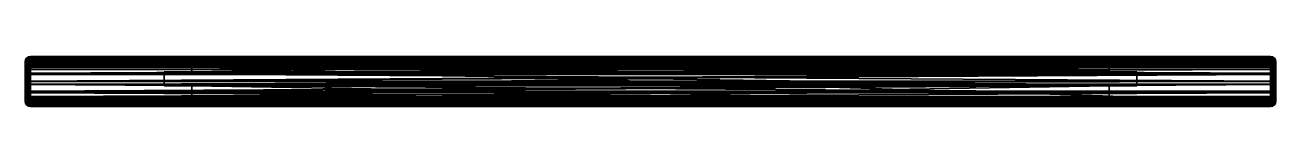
# Model space of a CAD drawing. Header units: centimetres. Extents: x -22.5 to 22.5, y -1.8 to 0.
import ezdxf

# ---------------------------------------------------------------- set-up
doc = ezdxf.new("R2010")
doc.units = ezdxf.units.CM
doc.header["$MEASUREMENT"] = 0
for name, color, linetype in [('CAB_DOOR_FRAMES', 32, 'Continuous'), ('CAB_DOOR_GLASS', 254, 'Continuous'), ('CAB_DOORS', 31, 'Continuous')]:
    doc.layers.add(name, color=color, linetype=linetype)

msp = doc.modelspace()

# ---------------------------------------------------------------- meshes
at = {"layer": 'CAB_DOOR_FRAMES', "color": 32}
mesh = msp.add_polyface(dxfattribs=at)
corners = [(22.441, -0.059, 66.2), (22.377, -0.015, 66.2), (22.441, -0.059, 66.3), (22.377, -0.015, 66.3), (22.461, -0.088, 66.2), (22.474, -0.108, 66.3), (22.485, -0.123, 66.294), (22.485, -0.123, 66.186), (22.494, -0.172, 66.166), (22.5, -0.2, 66.263), (22.5, -0.2, 66.104), (22.5, -0.246, 66.244), (22.5, -0.208, 66.085), (22.5, -0.308, 66.108), (22.5, -0.4, 63.3), (22.5, -0.3, 63.285), (22.5, -0.377, 62.998), (22.5, -0.467, 63.05), (22.5, -0.598, 62.777), (22.5, -0.65, 62.867), (22.5, -0.887, 62.7), (22.5, -0.9, 62.8), (22.5, -1, 62.8), (22.5, -1.013, 62.7), (22.5, -1.25, 62.867), (22.5, -1.302, 62.777), (22.5, -1.433, 63.05), (22.5, -1.523, 62.998), (22.5, -1.5, 63.3), (22.5, -1.6, 63.287), (22.5, -1.6, 63.58), (22.5, -1.5, 63.6), (22.5, -1.559, 63.741), (22.5, -1.6, 63.759), (22.493, -1.635, 63.665), (22.485, -1.677, 63.79), (22.485, -1.677, 63.682), (22.456, -1.72, 63.7), (22.469, -1.7, 63.8), (22.441, -1.741, 63.8), (22.441, -1.741, 63.7), (22.377, -1.785, 63.7), (22.377, -1.785, 63.8), (22.3, -1.8, 63.7), (22.3, -1.8, 63.8), (22.3, 0, 66.2), (22.3, 0, 66.3), (-22.461, -0.088, 66.2), (-22.441, -0.059, 66.2), (-22.377, -0.015, 66.2), (-22.3, 0, 66.2), (-22.494, -0.172, 66.166), (-22.485, -0.123, 66.186), (-22.5, -0.208, 66.085), (-22.5, -0.2, 66.104), (-22.5, -0.3, 63.285), (-22.5, -0.377, 62.998), (-22.5, -0.598, 62.777), (-22.5, -0.887, 62.7), (-22.5, -1.013, 62.7), (-22.5, -1.302, 62.777), (-22.5, -1.523, 62.998), (-22.5, -1.6, 63.287), (-22.5, -1.6, 63.58), (-22.493, -1.635, 63.665), (-22.456, -1.72, 63.7), (-22.485, -1.677, 63.682), (-22.3, -1.8, 63.7), (-22.377, -1.785, 63.7), (-22.441, -1.741, 63.7), (-22.3, -1.8, 63.8), (-22.377, -0.015, 66.3), (-22.441, -0.059, 66.3), (-22.474, -0.108, 66.3), (-22.485, -0.123, 66.294), (-22.5, -0.2, 66.263), (-22.5, -0.246, 66.244), (-22.5, -0.308, 66.108), (-22.5, -0.4, 63.3), (-22.5, -0.467, 63.05), (-22.5, -0.65, 62.867), (-22.5, -0.9, 62.8), (-22.5, -1, 62.8), (-22.5, -1.25, 62.867), (-22.5, -1.433, 63.05), (-22.5, -1.5, 63.3), (-22.5, -1.5, 63.6), (-22.5, -1.559, 63.741), (-22.5, -1.6, 63.759), (-22.485, -1.677, 63.79), (-22.469, -1.7, 63.8), (-22.441, -1.741, 63.8), (-22.377, -1.785, 63.8), (-22.3, 0, 66.3)]
mesh.append_faces([[corners[k] for k in face] for face in [(2, 1, 3), (42, 40, 39), (44, 41, 42), (3, 45, 46), (45, 49, 50), (4, 52, 47), (8, 54, 51), (15, 53, 12), (16, 55, 15), (18, 56, 16), (20, 57, 18), (23, 58, 20), (25, 59, 23), (27, 60, 25), (29, 61, 27), (30, 62, 29), (30, 64, 63), (34, 66, 64), (44, 67, 43), (71, 48, 72), (74, 47, 52), (75, 51, 54), (89, 64, 66), (91, 65, 69), (91, 68, 92), (92, 67, 70), (93, 49, 71), (44, 92, 70), (11, 77, 13), (13, 78, 14), (14, 79, 17), (17, 80, 19), (19, 81, 21), (21, 82, 22), (22, 83, 24), (24, 84, 26), (26, 85, 28), (28, 86, 31), (31, 87, 32), (38, 89, 90), (45, 93, 46)]], dxfattribs={"vtx0": -1, "color": 32})
mesh.append_faces([[corners[k] for k in face] for face in [(6, 4, 5), (10, 11, 12), (15, 14, 16), (16, 17, 18), (22, 20, 21), (23, 24, 25), (29, 28, 30), (39, 37, 38), (4, 48, 0), (0, 48, 1), (8, 52, 7), (7, 52, 4), (12, 54, 10), (10, 54, 8), (37, 66, 36), (36, 66, 34), (43, 68, 41), (40, 69, 37), (72, 47, 73), (73, 47, 74), (74, 51, 75), (77, 53, 78), (82, 59, 83), (83, 60, 84), (63, 85, 62), (88, 64, 89), (89, 65, 90), (90, 65, 91), (5, 74, 6), (9, 75, 11), (38, 91, 39), (39, 91, 42), (32, 88, 33), (33, 88, 35), (46, 71, 3), (2, 72, 5)]], dxfattribs={"vtx0": -1, "vtx1": -1, "color": 32})
mesh.append_faces([[corners[k] for k in face] for face in [(4, 2, 5), (8, 6, 9), (12, 13, 14), (18, 17, 19), (20, 19, 21), (22, 23, 20), (25, 24, 26), (27, 26, 28), (30, 31, 32), (34, 33, 35), (37, 35, 38), (1, 48, 49), (41, 68, 69), (76, 54, 53), (78, 55, 56), (79, 56, 57), (80, 57, 58), (81, 58, 59), (84, 60, 61), (85, 61, 62), (63, 86, 85), (63, 87, 86), (6, 74, 75), (42, 91, 92), (35, 88, 89), (3, 71, 72)]], dxfattribs={"vtx0": -1, "vtx2": -1, "color": 32})
mesh.append_faces([[corners[k] for k in face] for face in [(0, 1, 2), (0, 2, 4), (7, 6, 8), (10, 8, 9), (33, 30, 32), (30, 33, 34), (36, 34, 35), (36, 35, 37), (41, 40, 42), (43, 41, 44), (1, 45, 3), (47, 48, 4), (51, 52, 8), (53, 54, 12), (55, 53, 15), (56, 55, 16), (57, 56, 18), (58, 57, 20), (59, 58, 23), (60, 59, 25), (61, 60, 27), (62, 61, 29), (63, 62, 30), (34, 64, 30), (65, 66, 37), (67, 68, 43), (70, 67, 44), (49, 48, 71), (48, 47, 72), (52, 51, 74), (75, 54, 76), (63, 64, 88), (66, 65, 89), (69, 68, 91), (68, 67, 92), (50, 49, 93), (73, 74, 5), (90, 91, 38), (76, 77, 11), (77, 78, 13), (78, 79, 14), (79, 80, 17), (80, 81, 19), (81, 82, 21), (82, 83, 22), (83, 84, 24), (84, 85, 26), (85, 86, 28), (86, 87, 31), (87, 88, 32), (50, 93, 45), (93, 71, 46)]], dxfattribs={"vtx1": -1, "color": 32})
mesh.append_faces([[corners[k] for k in face] for face in [(11, 13, 12), (15, 12, 14), (14, 17, 16), (22, 24, 23), (29, 27, 28), (28, 31, 30), (27, 25, 26), (20, 18, 19), (45, 1, 49), (40, 41, 69), (77, 76, 53), (53, 55, 78), (82, 81, 59), (59, 60, 83), (85, 84, 61), (81, 80, 58), (80, 79, 57), (79, 78, 56), (9, 6, 75), (44, 42, 92), (38, 35, 89), (2, 3, 72)]], dxfattribs={"vtx1": -1, "vtx2": -1, "color": 32})
mesh.append_faces([[corners[k] for k in face] for face in [(6, 7, 4), (10, 9, 11), (39, 40, 37), (69, 65, 37), (63, 88, 87), (75, 76, 11), (72, 73, 5)]], dxfattribs={"vtx2": -1, "color": 32})
at = {"layer": 'CAB_DOOR_GLASS', "color": 254}
mesh = msp.add_polyface(dxfattribs=at)
corners = [(-17.5, -1.05, 5), (-17.5, -1.05, 57.8), (-17.5, -0.55, 5), (-17.5, -0.55, 57.8), (17.5, -1.05, 57.8), (17.5, -0.55, 57.8), (17.5, -1.05, 5), (17.5, -0.55, 5)]
mesh.append_faces([[corners[k] for k in face] for face in [(2, 1, 3), (3, 4, 5), (5, 6, 7), (7, 0, 2), (4, 0, 6), (7, 3, 5)]], dxfattribs={"vtx0": -1, "color": 254})
mesh.append_faces([[corners[k] for k in face] for face in [(0, 1, 2), (1, 4, 3), (4, 6, 5), (6, 0, 7), (1, 0, 4), (2, 3, 7)]], dxfattribs={"vtx1": -1, "color": 254})
at = {"layer": 'CAB_DOORS', "color": 31}
mesh = msp.add_polyface(dxfattribs=at)
corners = [(-17.5, -1.05, 57.8), (-17.5, -1.05, 5), (-17.5, -0.55, 57.8), (-17.5, -0.55, 5), (17.5, -1.05, 57.8), (17.5, -0.55, 57.8), (17.5, -1.05, 5), (17.5, -0.55, 5), (-16.5, -1.05, 56.8), (16.5, -1.05, 56.8), (-16.5, -1.05, 6), (16.5, -1.05, 6), (16.5, -0.55, 6), (-16.5, -0.55, 6), (-16.5, -0.55, 56.8), (16.5, -0.55, 56.8), (-16.5, 0, 56.8), (-16.5, 0, 6), (-16.5, -1.6, 6), (-16.5, -1.6, 56.8), (16.5, 0, 6), (16.5, -1.6, 6), (16.5, 0, 56.8), (-16.515, -1.677, 5.985), (-16.515, -1.677, 56.815), (-16.559, -1.741, 5.941), (-16.559, -1.741, 56.859), (-16.623, -1.785, 5.877), (-16.623, -1.785, 56.923), (-16.7, -1.8, 5.8), (-16.7, -1.8, 57), (16.515, -1.677, 56.815), (16.5, -1.6, 56.8), (16.559, -1.741, 56.859), (16.623, -1.785, 56.923), (16.7, -1.8, 57), (16.515, -1.677, 5.985), (16.559, -1.741, 5.941), (16.623, -1.785, 5.877), (16.7, -1.8, 5.8), (-22.3, 0, 66.2), (-22.377, -0.015, 66.2), (22.3, 0, 66.2), (22.377, -0.015, 66.2), (-22.441, -0.059, 66.2), (22.441, -0.059, 66.2), (22.461, -0.088, 66.2), (-22.461, -0.088, 66.2), (-22.456, -1.72, 63.7), (-22.441, -1.741, 63.7), (22.456, -1.72, 63.7), (22.441, -1.741, 63.7), (22.377, -1.785, 63.7), (-22.377, -1.785, 63.7), (22.3, -1.8, 63.7), (-22.3, -1.8, 63.7), (-22.493, -1.635, 63.665), (-22.485, -1.677, 63.682), (22.493, -1.635, 63.665), (22.485, -1.677, 63.682), (-22.5, -1.6, 63.58), (22.5, -1.6, 63.58), (-22.5, -1.6, 63.287), (22.5, -1.6, 63.287), (-22.5, -1.523, 62.998), (22.5, -1.523, 62.998), (-22.5, -1.302, 62.777), (22.5, -1.302, 62.777), (-22.5, -1.013, 62.7), (22.5, -1.013, 62.7), (-22.5, -0.887, 62.7), (22.5, -0.887, 62.7), (-22.5, -0.598, 62.777), (22.5, -0.598, 62.777), (-22.5, -0.377, 62.998), (22.5, -0.377, 62.998), (-22.5, -0.3, 63.285), (22.5, -0.3, 63.285), (-22.5, -0.208, 66.085), (22.5, -0.208, 66.085), (-22.494, -0.172, 66.166), (-22.5, -0.2, 66.104), (22.494, -0.172, 66.166), (22.5, -0.2, 66.104), (-22.485, -0.123, 66.186), (22.485, -0.123, 66.186), (22.377, -1.785, 0.163), (22.441, -1.741, 0.059), (22.3, -1.8, 0.2), (-22.3, -1.8, 0.2), (-22.377, -1.785, 0.163), (-22.441, -1.741, 0.059), (-22.485, -1.677, 0.123), (-22.5, -1.6, 0.2), (-22.5, -0.2, 0.2), (-22.485, -0.123, 0.123), (-22.441, -0.059, 0.059), (22.485, -1.677, 0.123), (22.5, -1.6, 0.2), (22.5, -0.2, 0.2), (22.485, -0.123, 0.123), (22.441, -0.059, 0.059), (22.377, -0.015, 0.163), (22.3, 0, 0.2), (22.377, -0.163, 0.015), (22.377, -1.637, 0.015), (22.3, -0.2), (22.3, -1.6), (-22.3, 0, 0.2), (-22.377, -0.015, 0.163), (-22.3, -0.2), (-22.377, -0.163, 0.015), (-22.3, -1.6), (-22.377, -1.637, 0.015)]
mesh.append_faces([[corners[k] for k in face] for face in [(2, 1, 3), (5, 0, 2), (7, 4, 5), (3, 6, 7), (16, 13, 17), (18, 8, 19), (17, 12, 20), (21, 10, 18), (20, 15, 22), (22, 14, 16), (24, 18, 19), (26, 23, 24), (28, 25, 26), (30, 27, 28), (31, 19, 32), (33, 24, 31), (34, 26, 33), (35, 28, 34), (36, 32, 21), (37, 31, 36), (38, 33, 37), (39, 34, 38), (23, 21, 18), (25, 36, 23), (27, 37, 25), (29, 38, 27), (19, 9, 32), (32, 11, 21), (54, 53, 55), (50, 57, 48), (61, 56, 58), (63, 60, 61), (65, 62, 63), (67, 64, 65), (69, 66, 67), (71, 68, 69), (73, 70, 71), (75, 72, 73), (77, 74, 75), (79, 76, 77), (79, 81, 78), (82, 84, 80), (52, 87, 51), (54, 86, 52), (53, 89, 55), (49, 90, 53), (81, 76, 78), (45, 102, 43), (43, 103, 42), (97, 99, 98), (87, 100, 97), (104, 87, 105), (106, 105, 107), (103, 109, 108), (101, 111, 96), (107, 110, 106), (107, 113, 112), (87, 90, 91), (41, 96, 44), (40, 109, 41), (94, 92, 93), (95, 91, 92), (91, 111, 113), (113, 110, 112)]], dxfattribs={"vtx0": -1, "color": 31})
mesh.append_faces([[corners[k] for k in face] for face in [(8, 0, 9), (0, 10, 1), (4, 9, 0), (13, 3, 12), (3, 14, 2), (42, 41, 43), (45, 44, 46), (50, 49, 51), (51, 49, 52), (58, 57, 59), (59, 57, 50), (82, 81, 83), (83, 81, 79), (46, 84, 85), (85, 84, 82), (35, 54, 30), (54, 39, 88), (92, 56, 93), (68, 93, 66), (93, 70, 94), (74, 94, 72), (94, 76, 81), (63, 58, 98), (65, 98, 67), (67, 98, 69), (69, 98, 71), (73, 99, 75), (75, 99, 77), (20, 103, 17), (103, 22, 42), (101, 109, 102), (102, 109, 103), (106, 111, 104), (104, 111, 101), (87, 113, 105), (105, 113, 107), (88, 90, 86), (86, 90, 87)]], dxfattribs={"vtx0": -1, "vtx1": -1, "color": 31})
mesh.append_faces([[corners[k] for k in face] for face in [(1, 10, 11), (6, 11, 9), (2, 14, 15), (5, 15, 12), (43, 41, 44), (52, 49, 53), (88, 39, 29), (89, 29, 30), (48, 92, 91), (56, 62, 93), (93, 64, 66), (94, 70, 72), (80, 95, 94), (47, 96, 95), (50, 87, 97), (58, 97, 98), (71, 98, 99), (77, 99, 83), (82, 99, 100), (46, 100, 101), (42, 22, 16), (40, 16, 17)]], dxfattribs={"vtx0": -1, "vtx2": -1, "color": 31})
mesh.append_faces([[corners[k] for k in face] for face in [(0, 1, 2), (4, 0, 5), (6, 4, 7), (1, 6, 3), (14, 13, 16), (10, 8, 18), (13, 12, 17), (11, 10, 21), (12, 15, 20), (15, 14, 22), (23, 18, 24), (25, 23, 26), (27, 25, 28), (29, 27, 30), (24, 19, 31), (26, 24, 33), (28, 26, 34), (30, 28, 35), (31, 32, 36), (33, 31, 37), (34, 33, 38), (35, 34, 39), (36, 21, 23), (37, 36, 25), (38, 37, 27), (39, 38, 29), (8, 9, 19), (9, 11, 32), (40, 41, 42), (48, 49, 50), (56, 57, 58), (60, 56, 61), (62, 60, 63), (64, 62, 65), (66, 64, 67), (68, 66, 69), (70, 68, 71), (72, 70, 73), (74, 72, 75), (76, 74, 77), (78, 76, 79), (80, 81, 82), (47, 84, 46), (86, 87, 52), (88, 86, 54), (90, 89, 53), (91, 90, 49), (57, 92, 48), (49, 48, 91), (60, 62, 56), (62, 64, 93), (84, 95, 80), (81, 80, 94), (44, 96, 47), (84, 47, 95), (51, 87, 50), (59, 50, 97), (59, 97, 58), (63, 98, 65), (79, 77, 83), (83, 99, 82), (85, 82, 100), (85, 100, 46), (45, 46, 101), (101, 102, 45), (102, 103, 43), (100, 99, 97), (101, 100, 87), (101, 87, 104), (104, 105, 106), (96, 109, 101), (110, 111, 106), (112, 110, 107), (91, 113, 87), (89, 90, 88), (109, 96, 41), (108, 109, 40), (95, 92, 94), (96, 91, 95), (96, 111, 91), (111, 110, 113)]], dxfattribs={"vtx1": -1, "color": 31})
mesh.append_faces([[corners[k] for k in face] for face in [(8, 10, 0), (4, 6, 9), (6, 1, 11), (3, 7, 12), (13, 14, 3), (7, 5, 12), (5, 2, 15), (45, 43, 44), (54, 52, 53), (54, 55, 30), (35, 39, 54), (55, 89, 30), (89, 88, 29), (68, 70, 93), (74, 76, 94), (73, 71, 99), (103, 108, 17), (20, 22, 103), (108, 40, 17), (40, 42, 16)]], dxfattribs={"vtx1": -1, "vtx2": -1, "color": 31})
mesh.append_faces([[corners[k] for k in face] for face in [(44, 47, 46), (92, 57, 56), (63, 61, 58)]], dxfattribs={"vtx2": -1, "color": 31})

doc.saveas('drawing.dxf')
